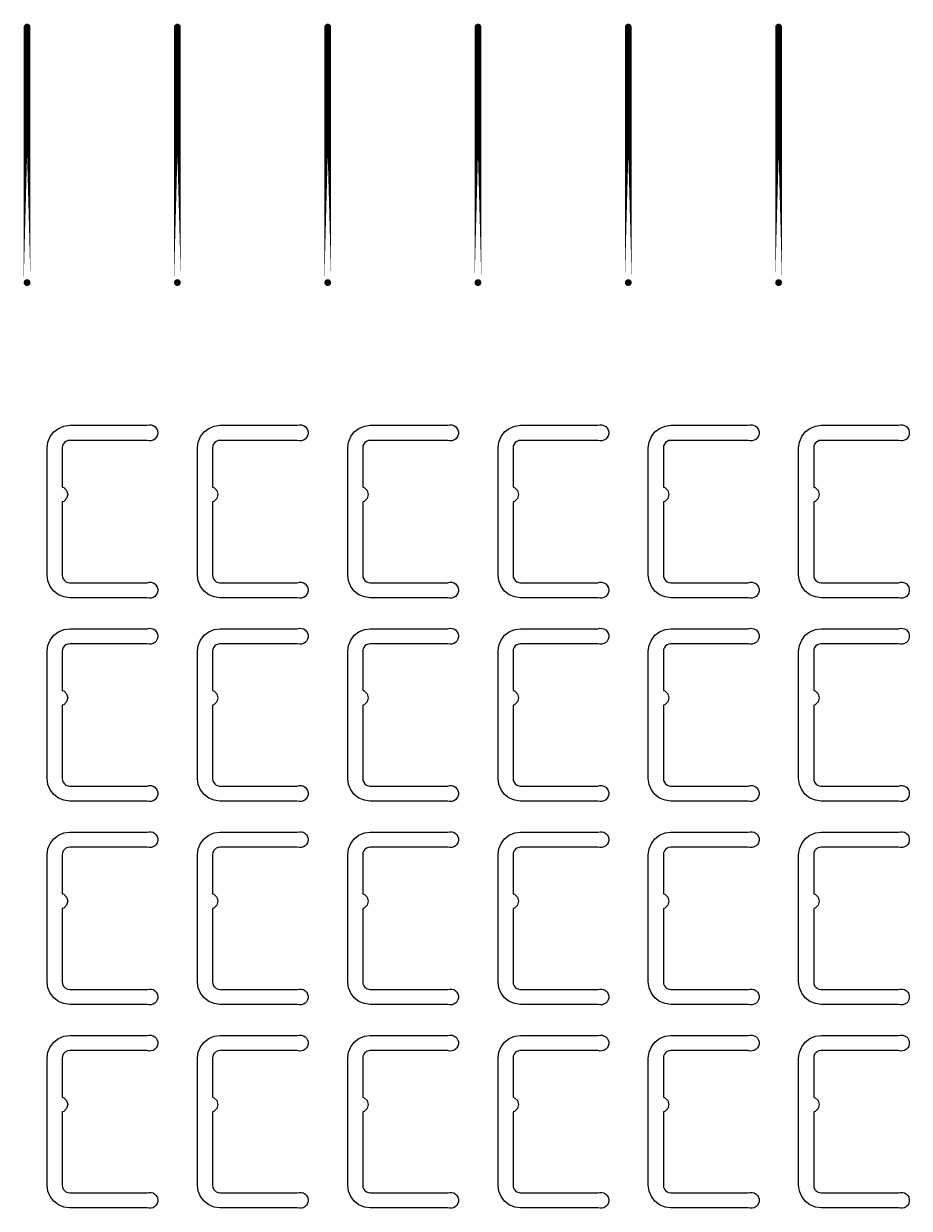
# Model space of a CAD drawing. Extents: x 11 to 212, y 11 to 212.
# Drawn here: x 121.75 to 132.15, y 161.53 to 175.44 of the extents above; entities that cross this region are included whole.
import ezdxf

# ---------------------------------------------------------------- set-up
doc = ezdxf.new("R2010")
doc.units = 0
doc.layers.get('0').update_dxf_attribs({"linetype": 'continuous'})
doc.layers.add('L4', color=7, linetype='continuous')

# ---------------------------------------------------------------- blocks, each defined once
blk = doc.blocks.new('cutlineendpoint')
at = {"const_width": 0.04}
blk.add_lwpolyline([(-0.02, 0, 1), (0.02, 0, 1)], format="xyb", close=True, dxfattribs=at)

msp = doc.modelspace()

# ---------------------------------------------------------------- linework, layer by layer
at = {"layer": 'L4', "const_width": 0.08}
for points in [[(121.788, 172.4), (121.788, 175.4)], [(123.553, 172.4), (123.553, 175.4)], [(125.318, 172.4), (125.318, 175.4)], [(127.082, 172.4), (127.082, 175.4)], [(128.847, 172.4), (128.847, 175.4)], [(130.612, 172.4), (130.612, 175.4)]]:
    msp.add_lwpolyline(points, close=True, dxfattribs=at)
at = {"layer": 'L4'}
for points in [[(123.197, 168.876), (123.22, 168.882), (123.244, 168.881), (123.267, 168.874), (123.288, 168.862), (123.305, 168.845), (123.317, 168.824), (123.323, 168.8), (123.323, 168.776), (123.317, 168.753), (123.305, 168.732), (123.288, 168.715), (123.267, 168.702), (123.244, 168.695), (123.22, 168.695), (123.197, 168.7), (122.288, 168.7), (122.22, 168.709), (122.156, 168.735), (122.101, 168.778), (122.059, 168.832), (122.033, 168.896), (122.024, 168.965), (122.024, 170.459), (122.033, 170.527), (122.059, 170.591), (122.101, 170.646), (122.156, 170.688), (122.22, 170.715), (122.288, 170.724), (123.197, 170.724), (123.22, 170.729), (123.244, 170.728), (123.267, 170.721), (123.288, 170.709), (123.305, 170.692), (123.317, 170.671), (123.323, 170.647), (123.323, 170.623), (123.317, 170.6), (123.305, 170.579), (123.288, 170.562), (123.267, 170.549), (123.244, 170.542), (123.22, 170.542), (123.197, 170.547), (122.288, 170.547), (122.265, 170.544), (122.244, 170.535), (122.226, 170.521), (122.212, 170.503), (122.203, 170.482), (122.2, 170.459), (122.2, 169.998), (122.218, 169.993), (122.252, 169.959), (122.265, 169.912), (122.252, 169.865), (122.218, 169.83), (122.2, 169.826), (122.2, 168.965), (122.203, 168.942), (122.212, 168.921), (122.226, 168.902), (122.244, 168.888), (122.265, 168.879), (122.288, 168.876)], [(124.961, 168.876), (124.985, 168.882), (125.009, 168.881), (125.032, 168.874), (125.053, 168.862), (125.069, 168.845), (125.081, 168.824), (125.087, 168.8), (125.087, 168.776), (125.081, 168.753), (125.069, 168.732), (125.053, 168.715), (125.032, 168.702), (125.009, 168.695), (124.985, 168.695), (124.961, 168.7), (124.053, 168.7), (123.984, 168.709), (123.921, 168.735), (123.866, 168.778), (123.824, 168.832), (123.797, 168.896), (123.788, 168.965), (123.788, 170.459), (123.797, 170.527), (123.824, 170.591), (123.866, 170.646), (123.921, 170.688), (123.984, 170.715), (124.053, 170.724), (124.961, 170.724), (124.985, 170.729), (125.009, 170.728), (125.032, 170.721), (125.053, 170.709), (125.069, 170.692), (125.081, 170.671), (125.087, 170.647), (125.087, 170.623), (125.081, 170.6), (125.069, 170.579), (125.053, 170.562), (125.032, 170.549), (125.009, 170.542), (124.985, 170.542), (124.961, 170.547), (124.053, 170.547), (124.03, 170.544), (124.009, 170.535), (123.991, 170.521), (123.977, 170.503), (123.968, 170.482), (123.965, 170.459), (123.965, 169.998), (123.982, 169.993), (124.017, 169.959), (124.029, 169.912), (124.017, 169.865), (123.982, 169.83), (123.965, 169.826), (123.965, 168.965), (123.968, 168.942), (123.977, 168.921), (123.991, 168.902), (124.009, 168.888), (124.03, 168.879), (124.053, 168.876)], [(126.726, 168.876), (126.75, 168.882), (126.774, 168.881), (126.797, 168.874), (126.817, 168.862), (126.834, 168.845), (126.846, 168.824), (126.852, 168.8), (126.852, 168.776), (126.846, 168.753), (126.834, 168.732), (126.817, 168.715), (126.797, 168.702), (126.774, 168.695), (126.75, 168.695), (126.726, 168.7), (125.818, 168.7), (125.749, 168.709), (125.685, 168.735), (125.63, 168.778), (125.588, 168.832), (125.562, 168.896), (125.553, 168.965), (125.553, 170.459), (125.562, 170.527), (125.588, 170.591), (125.63, 170.646), (125.685, 170.688), (125.749, 170.715), (125.818, 170.724), (126.726, 170.724), (126.75, 170.729), (126.774, 170.728), (126.797, 170.721), (126.817, 170.709), (126.834, 170.692), (126.846, 170.671), (126.852, 170.647), (126.852, 170.623), (126.846, 170.6), (126.834, 170.579), (126.817, 170.562), (126.797, 170.549), (126.774, 170.542), (126.75, 170.542), (126.726, 170.547), (125.818, 170.547), (125.795, 170.544), (125.774, 170.535), (125.755, 170.521), (125.741, 170.503), (125.732, 170.482), (125.729, 170.459), (125.729, 169.998), (125.747, 169.993), (125.782, 169.959), (125.794, 169.912), (125.782, 169.865), (125.747, 169.83), (125.729, 169.826), (125.729, 168.965), (125.732, 168.942), (125.741, 168.921), (125.755, 168.902), (125.774, 168.888), (125.795, 168.879), (125.818, 168.876)], [(128.491, 168.876), (128.514, 168.882), (128.538, 168.881), (128.561, 168.874), (128.582, 168.862), (128.599, 168.845), (128.611, 168.824), (128.617, 168.8), (128.617, 168.776), (128.611, 168.753), (128.599, 168.732), (128.582, 168.715), (128.561, 168.702), (128.538, 168.695), (128.514, 168.695), (128.491, 168.7), (127.582, 168.7), (127.514, 168.709), (127.45, 168.735), (127.395, 168.778), (127.353, 168.832), (127.327, 168.896), (127.318, 168.965), (127.318, 170.459), (127.327, 170.527), (127.353, 170.591), (127.395, 170.646), (127.45, 170.688), (127.514, 170.715), (127.582, 170.724), (128.491, 170.724), (128.514, 170.729), (128.538, 170.728), (128.561, 170.721), (128.582, 170.709), (128.599, 170.692), (128.611, 170.671), (128.617, 170.647), (128.617, 170.623), (128.611, 170.6), (128.599, 170.579), (128.582, 170.562), (128.561, 170.549), (128.538, 170.542), (128.514, 170.542), (128.491, 170.547), (127.582, 170.547), (127.56, 170.544), (127.538, 170.535), (127.52, 170.521), (127.506, 170.503), (127.497, 170.482), (127.494, 170.459), (127.494, 169.998), (127.512, 169.993), (127.546, 169.959), (127.559, 169.912), (127.546, 169.865), (127.512, 169.83), (127.494, 169.826), (127.494, 168.965), (127.497, 168.942), (127.506, 168.921), (127.52, 168.902), (127.538, 168.888), (127.56, 168.879), (127.582, 168.876)], [(130.255, 168.876), (130.279, 168.882), (130.303, 168.881), (130.326, 168.874), (130.347, 168.862), (130.364, 168.845), (130.375, 168.824), (130.382, 168.8), (130.382, 168.776), (130.375, 168.753), (130.364, 168.732), (130.347, 168.715), (130.326, 168.702), (130.303, 168.695), (130.279, 168.695), (130.255, 168.7), (129.347, 168.7), (129.279, 168.709), (129.215, 168.735), (129.16, 168.778), (129.118, 168.832), (129.091, 168.896), (129.082, 168.965), (129.082, 170.459), (129.091, 170.527), (129.118, 170.591), (129.16, 170.646), (129.215, 170.688), (129.279, 170.715), (129.347, 170.724), (130.255, 170.724), (130.279, 170.729), (130.303, 170.728), (130.326, 170.721), (130.347, 170.709), (130.364, 170.692), (130.375, 170.671), (130.382, 170.647), (130.382, 170.623), (130.375, 170.6), (130.364, 170.579), (130.347, 170.562), (130.326, 170.549), (130.303, 170.542), (130.279, 170.542), (130.255, 170.547), (129.347, 170.547), (129.324, 170.544), (129.303, 170.535), (129.285, 170.521), (129.271, 170.503), (129.262, 170.482), (129.259, 170.459), (129.259, 169.998), (129.276, 169.993), (129.311, 169.959), (129.324, 169.912), (129.311, 169.865), (129.276, 169.83), (129.259, 169.826), (129.259, 168.965), (129.262, 168.942), (129.271, 168.921), (129.285, 168.902), (129.303, 168.888), (129.324, 168.879), (129.347, 168.876)], [(132.02, 168.876), (132.044, 168.882), (132.068, 168.881), (132.091, 168.874), (132.112, 168.862), (132.128, 168.845), (132.14, 168.824), (132.146, 168.8), (132.146, 168.776), (132.14, 168.753), (132.128, 168.732), (132.112, 168.715), (132.091, 168.702), (132.068, 168.695), (132.044, 168.695), (132.02, 168.7), (131.112, 168.7), (131.043, 168.709), (130.979, 168.735), (130.925, 168.778), (130.883, 168.832), (130.856, 168.896), (130.847, 168.965), (130.847, 170.459), (130.856, 170.527), (130.883, 170.591), (130.925, 170.646), (130.979, 170.688), (131.043, 170.715), (131.112, 170.724), (132.02, 170.724), (132.044, 170.729), (132.068, 170.728), (132.091, 170.721), (132.112, 170.709), (132.128, 170.692), (132.14, 170.671), (132.146, 170.647), (132.146, 170.623), (132.14, 170.6), (132.128, 170.579), (132.112, 170.562), (132.091, 170.549), (132.068, 170.542), (132.044, 170.542), (132.02, 170.547), (131.112, 170.547), (131.089, 170.544), (131.068, 170.535), (131.049, 170.521), (131.035, 170.503), (131.027, 170.482), (131.024, 170.459), (131.024, 169.998), (131.041, 169.993), (131.076, 169.959), (131.088, 169.912), (131.076, 169.865), (131.041, 169.83), (131.024, 169.826), (131.024, 168.965), (131.027, 168.942), (131.035, 168.921), (131.049, 168.902), (131.068, 168.888), (131.089, 168.879), (131.112, 168.876)], [(123.197, 166.488), (123.22, 166.494), (123.244, 166.493), (123.267, 166.486), (123.288, 166.474), (123.305, 166.456), (123.317, 166.435), (123.323, 166.412), (123.323, 166.388), (123.317, 166.365), (123.305, 166.344), (123.288, 166.326), (123.267, 166.314), (123.244, 166.307), (123.22, 166.306), (123.197, 166.312), (122.288, 166.312), (122.22, 166.321), (122.156, 166.347), (122.101, 166.389), (122.059, 166.444), (122.033, 166.508), (122.024, 166.576), (122.024, 168.071), (122.033, 168.139), (122.059, 168.203), (122.101, 168.258), (122.156, 168.3), (122.22, 168.326), (122.288, 168.335), (123.197, 168.335), (123.22, 168.341), (123.244, 168.34), (123.267, 168.333), (123.288, 168.321), (123.305, 168.303), (123.317, 168.282), (123.323, 168.259), (123.323, 168.235), (123.317, 168.212), (123.305, 168.191), (123.288, 168.173), (123.267, 168.161), (123.244, 168.154), (123.22, 168.153), (123.197, 168.159), (122.288, 168.159), (122.265, 168.156), (122.244, 168.147), (122.226, 168.133), (122.212, 168.115), (122.203, 168.093), (122.2, 168.071), (122.2, 167.61), (122.218, 167.605), (122.252, 167.571), (122.265, 167.524), (122.252, 167.476), (122.218, 167.442), (122.2, 167.437), (122.2, 166.576), (122.203, 166.554), (122.212, 166.532), (122.226, 166.514), (122.244, 166.5), (122.265, 166.491), (122.288, 166.488)], [(124.961, 166.488), (124.985, 166.494), (125.009, 166.493), (125.032, 166.486), (125.053, 166.474), (125.069, 166.456), (125.081, 166.435), (125.087, 166.412), (125.087, 166.388), (125.081, 166.365), (125.069, 166.344), (125.053, 166.326), (125.032, 166.314), (125.009, 166.307), (124.985, 166.306), (124.961, 166.312), (124.053, 166.312), (123.984, 166.321), (123.921, 166.347), (123.866, 166.389), (123.824, 166.444), (123.797, 166.508), (123.788, 166.576), (123.788, 168.071), (123.797, 168.139), (123.824, 168.203), (123.866, 168.258), (123.921, 168.3), (123.984, 168.326), (124.053, 168.335), (124.961, 168.335), (124.985, 168.341), (125.009, 168.34), (125.032, 168.333), (125.053, 168.321), (125.069, 168.303), (125.081, 168.282), (125.087, 168.259), (125.087, 168.235), (125.081, 168.212), (125.069, 168.191), (125.053, 168.173), (125.032, 168.161), (125.009, 168.154), (124.985, 168.153), (124.961, 168.159), (124.053, 168.159), (124.03, 168.156), (124.009, 168.147), (123.991, 168.133), (123.977, 168.115), (123.968, 168.093), (123.965, 168.071), (123.965, 167.61), (123.982, 167.605), (124.017, 167.571), (124.029, 167.524), (124.017, 167.476), (123.982, 167.442), (123.965, 167.437), (123.965, 166.576), (123.968, 166.554), (123.977, 166.532), (123.991, 166.514), (124.009, 166.5), (124.03, 166.491), (124.053, 166.488)], [(126.726, 166.488), (126.75, 166.494), (126.774, 166.493), (126.797, 166.486), (126.817, 166.474), (126.834, 166.456), (126.846, 166.435), (126.852, 166.412), (126.852, 166.388), (126.846, 166.365), (126.834, 166.344), (126.817, 166.326), (126.797, 166.314), (126.774, 166.307), (126.75, 166.306), (126.726, 166.312), (125.818, 166.312), (125.749, 166.321), (125.685, 166.347), (125.63, 166.389), (125.588, 166.444), (125.562, 166.508), (125.553, 166.576), (125.553, 168.071), (125.562, 168.139), (125.588, 168.203), (125.63, 168.258), (125.685, 168.3), (125.749, 168.326), (125.818, 168.335), (126.726, 168.335), (126.75, 168.341), (126.774, 168.34), (126.797, 168.333), (126.817, 168.321), (126.834, 168.303), (126.846, 168.282), (126.852, 168.259), (126.852, 168.235), (126.846, 168.212), (126.834, 168.191), (126.817, 168.173), (126.797, 168.161), (126.774, 168.154), (126.75, 168.153), (126.726, 168.159), (125.818, 168.159), (125.795, 168.156), (125.774, 168.147), (125.755, 168.133), (125.741, 168.115), (125.732, 168.093), (125.729, 168.071), (125.729, 167.61), (125.747, 167.605), (125.782, 167.571), (125.794, 167.524), (125.782, 167.476), (125.747, 167.442), (125.729, 167.437), (125.729, 166.576), (125.732, 166.554), (125.741, 166.532), (125.755, 166.514), (125.774, 166.5), (125.795, 166.491), (125.818, 166.488)], [(128.491, 166.488), (128.514, 166.494), (128.538, 166.493), (128.561, 166.486), (128.582, 166.474), (128.599, 166.456), (128.611, 166.435), (128.617, 166.412), (128.617, 166.388), (128.611, 166.365), (128.599, 166.344), (128.582, 166.326), (128.561, 166.314), (128.538, 166.307), (128.514, 166.306), (128.491, 166.312), (127.582, 166.312), (127.514, 166.321), (127.45, 166.347), (127.395, 166.389), (127.353, 166.444), (127.327, 166.508), (127.318, 166.576), (127.318, 168.071), (127.327, 168.139), (127.353, 168.203), (127.395, 168.258), (127.45, 168.3), (127.514, 168.326), (127.582, 168.335), (128.491, 168.335), (128.514, 168.341), (128.538, 168.34), (128.561, 168.333), (128.582, 168.321), (128.599, 168.303), (128.611, 168.282), (128.617, 168.259), (128.617, 168.235), (128.611, 168.212), (128.599, 168.191), (128.582, 168.173), (128.561, 168.161), (128.538, 168.154), (128.514, 168.153), (128.491, 168.159), (127.582, 168.159), (127.56, 168.156), (127.538, 168.147), (127.52, 168.133), (127.506, 168.115), (127.497, 168.093), (127.494, 168.071), (127.494, 167.61), (127.512, 167.605), (127.546, 167.571), (127.559, 167.524), (127.546, 167.476), (127.512, 167.442), (127.494, 167.437), (127.494, 166.576), (127.497, 166.554), (127.506, 166.532), (127.52, 166.514), (127.538, 166.5), (127.56, 166.491), (127.582, 166.488)], [(130.255, 166.488), (130.279, 166.494), (130.303, 166.493), (130.326, 166.486), (130.347, 166.474), (130.364, 166.456), (130.375, 166.435), (130.382, 166.412), (130.382, 166.388), (130.375, 166.365), (130.364, 166.344), (130.347, 166.326), (130.326, 166.314), (130.303, 166.307), (130.279, 166.306), (130.255, 166.312), (129.347, 166.312), (129.279, 166.321), (129.215, 166.347), (129.16, 166.389), (129.118, 166.444), (129.091, 166.508), (129.082, 166.576), (129.082, 168.071), (129.091, 168.139), (129.118, 168.203), (129.16, 168.258), (129.215, 168.3), (129.279, 168.326), (129.347, 168.335), (130.255, 168.335), (130.279, 168.341), (130.303, 168.34), (130.326, 168.333), (130.347, 168.321), (130.364, 168.303), (130.375, 168.282), (130.382, 168.259), (130.382, 168.235), (130.375, 168.212), (130.364, 168.191), (130.347, 168.173), (130.326, 168.161), (130.303, 168.154), (130.279, 168.153), (130.255, 168.159), (129.347, 168.159), (129.324, 168.156), (129.303, 168.147), (129.285, 168.133), (129.271, 168.115), (129.262, 168.093), (129.259, 168.071), (129.259, 167.61), (129.276, 167.605), (129.311, 167.571), (129.324, 167.524), (129.311, 167.476), (129.276, 167.442), (129.259, 167.437), (129.259, 166.576), (129.262, 166.554), (129.271, 166.532), (129.285, 166.514), (129.303, 166.5), (129.324, 166.491), (129.347, 166.488)], [(132.02, 166.488), (132.044, 166.494), (132.068, 166.493), (132.091, 166.486), (132.112, 166.474), (132.128, 166.456), (132.14, 166.435), (132.146, 166.412), (132.146, 166.388), (132.14, 166.365), (132.128, 166.344), (132.112, 166.326), (132.091, 166.314), (132.068, 166.307), (132.044, 166.306), (132.02, 166.312), (131.112, 166.312), (131.043, 166.321), (130.979, 166.347), (130.925, 166.389), (130.883, 166.444), (130.856, 166.508), (130.847, 166.576), (130.847, 168.071), (130.856, 168.139), (130.883, 168.203), (130.925, 168.258), (130.979, 168.3), (131.043, 168.326), (131.112, 168.335), (132.02, 168.335), (132.044, 168.341), (132.068, 168.34), (132.091, 168.333), (132.112, 168.321), (132.128, 168.303), (132.14, 168.282), (132.146, 168.259), (132.146, 168.235), (132.14, 168.212), (132.128, 168.191), (132.112, 168.173), (132.091, 168.161), (132.068, 168.154), (132.044, 168.153), (132.02, 168.159), (131.112, 168.159), (131.089, 168.156), (131.068, 168.147), (131.049, 168.133), (131.035, 168.115), (131.027, 168.093), (131.024, 168.071), (131.024, 167.61), (131.041, 167.605), (131.076, 167.571), (131.088, 167.524), (131.076, 167.476), (131.041, 167.442), (131.024, 167.437), (131.024, 166.576), (131.027, 166.554), (131.035, 166.532), (131.049, 166.514), (131.068, 166.5), (131.089, 166.491), (131.112, 166.488)], [(123.197, 164.1), (123.22, 164.105), (123.244, 164.105), (123.267, 164.098), (123.288, 164.085), (123.305, 164.068), (123.317, 164.047), (123.323, 164.024), (123.323, 164), (123.317, 163.976), (123.305, 163.955), (123.288, 163.938), (123.267, 163.926), (123.244, 163.919), (123.22, 163.918), (123.197, 163.924), (122.288, 163.924), (122.22, 163.933), (122.156, 163.959), (122.101, 164.001), (122.059, 164.056), (122.033, 164.12), (122.024, 164.188), (122.024, 165.682), (122.033, 165.751), (122.059, 165.815), (122.101, 165.87), (122.156, 165.912), (122.22, 165.938), (122.288, 165.947), (123.197, 165.947), (123.22, 165.952), (123.244, 165.952), (123.267, 165.945), (123.288, 165.932), (123.305, 165.915), (123.317, 165.894), (123.323, 165.871), (123.323, 165.847), (123.317, 165.823), (123.305, 165.802), (123.288, 165.785), (123.267, 165.773), (123.244, 165.766), (123.22, 165.765), (123.197, 165.771), (122.288, 165.771), (122.265, 165.768), (122.244, 165.759), (122.226, 165.745), (122.212, 165.726), (122.203, 165.705), (122.2, 165.682), (122.2, 165.222), (122.218, 165.217), (122.252, 165.182), (122.265, 165.135), (122.252, 165.088), (122.218, 165.054), (122.2, 165.049), (122.2, 164.188), (122.203, 164.165), (122.212, 164.144), (122.226, 164.126), (122.244, 164.112), (122.265, 164.103), (122.288, 164.1)], [(124.961, 164.1), (124.985, 164.105), (125.009, 164.105), (125.032, 164.098), (125.053, 164.085), (125.069, 164.068), (125.081, 164.047), (125.087, 164.024), (125.087, 164), (125.081, 163.976), (125.069, 163.955), (125.053, 163.938), (125.032, 163.926), (125.009, 163.919), (124.985, 163.918), (124.961, 163.924), (124.053, 163.924), (123.984, 163.933), (123.921, 163.959), (123.866, 164.001), (123.824, 164.056), (123.797, 164.12), (123.788, 164.188), (123.788, 165.682), (123.797, 165.751), (123.824, 165.815), (123.866, 165.87), (123.921, 165.912), (123.984, 165.938), (124.053, 165.947), (124.961, 165.947), (124.985, 165.952), (125.009, 165.952), (125.032, 165.945), (125.053, 165.932), (125.069, 165.915), (125.081, 165.894), (125.087, 165.871), (125.087, 165.847), (125.081, 165.823), (125.069, 165.802), (125.053, 165.785), (125.032, 165.773), (125.009, 165.766), (124.985, 165.765), (124.961, 165.771), (124.053, 165.771), (124.03, 165.768), (124.009, 165.759), (123.991, 165.745), (123.977, 165.726), (123.968, 165.705), (123.965, 165.682), (123.965, 165.222), (123.982, 165.217), (124.017, 165.182), (124.029, 165.135), (124.017, 165.088), (123.982, 165.054), (123.965, 165.049), (123.965, 164.188), (123.968, 164.165), (123.977, 164.144), (123.991, 164.126), (124.009, 164.112), (124.03, 164.103), (124.053, 164.1)], [(126.726, 164.1), (126.75, 164.105), (126.774, 164.105), (126.797, 164.098), (126.817, 164.085), (126.834, 164.068), (126.846, 164.047), (126.852, 164.024), (126.852, 164), (126.846, 163.976), (126.834, 163.955), (126.817, 163.938), (126.797, 163.926), (126.774, 163.919), (126.75, 163.918), (126.726, 163.924), (125.818, 163.924), (125.749, 163.933), (125.685, 163.959), (125.63, 164.001), (125.588, 164.056), (125.562, 164.12), (125.553, 164.188), (125.553, 165.682), (125.562, 165.751), (125.588, 165.815), (125.63, 165.87), (125.685, 165.912), (125.749, 165.938), (125.818, 165.947), (126.726, 165.947), (126.75, 165.952), (126.774, 165.952), (126.797, 165.945), (126.817, 165.932), (126.834, 165.915), (126.846, 165.894), (126.852, 165.871), (126.852, 165.847), (126.846, 165.823), (126.834, 165.802), (126.817, 165.785), (126.797, 165.773), (126.774, 165.766), (126.75, 165.765), (126.726, 165.771), (125.818, 165.771), (125.795, 165.768), (125.774, 165.759), (125.755, 165.745), (125.741, 165.726), (125.732, 165.705), (125.729, 165.682), (125.729, 165.222), (125.747, 165.217), (125.782, 165.182), (125.794, 165.135), (125.782, 165.088), (125.747, 165.054), (125.729, 165.049), (125.729, 164.188), (125.732, 164.165), (125.741, 164.144), (125.755, 164.126), (125.774, 164.112), (125.795, 164.103), (125.818, 164.1)], [(128.491, 164.1), (128.514, 164.105), (128.538, 164.105), (128.561, 164.098), (128.582, 164.085), (128.599, 164.068), (128.611, 164.047), (128.617, 164.024), (128.617, 164), (128.611, 163.976), (128.599, 163.955), (128.582, 163.938), (128.561, 163.926), (128.538, 163.919), (128.514, 163.918), (128.491, 163.924), (127.582, 163.924), (127.514, 163.933), (127.45, 163.959), (127.395, 164.001), (127.353, 164.056), (127.327, 164.12), (127.318, 164.188), (127.318, 165.682), (127.327, 165.751), (127.353, 165.815), (127.395, 165.87), (127.45, 165.912), (127.514, 165.938), (127.582, 165.947), (128.491, 165.947), (128.514, 165.952), (128.538, 165.952), (128.561, 165.945), (128.582, 165.932), (128.599, 165.915), (128.611, 165.894), (128.617, 165.871), (128.617, 165.847), (128.611, 165.823), (128.599, 165.802), (128.582, 165.785), (128.561, 165.773), (128.538, 165.766), (128.514, 165.765), (128.491, 165.771), (127.582, 165.771), (127.56, 165.768), (127.538, 165.759), (127.52, 165.745), (127.506, 165.726), (127.497, 165.705), (127.494, 165.682), (127.494, 165.222), (127.512, 165.217), (127.546, 165.182), (127.559, 165.135), (127.546, 165.088), (127.512, 165.054), (127.494, 165.049), (127.494, 164.188), (127.497, 164.165), (127.506, 164.144), (127.52, 164.126), (127.538, 164.112), (127.56, 164.103), (127.582, 164.1)], [(130.255, 164.1), (130.279, 164.105), (130.303, 164.105), (130.326, 164.098), (130.347, 164.085), (130.364, 164.068), (130.375, 164.047), (130.382, 164.024), (130.382, 164), (130.375, 163.976), (130.364, 163.955), (130.347, 163.938), (130.326, 163.926), (130.303, 163.919), (130.279, 163.918), (130.255, 163.924), (129.347, 163.924), (129.279, 163.933), (129.215, 163.959), (129.16, 164.001), (129.118, 164.056), (129.091, 164.12), (129.082, 164.188), (129.082, 165.682), (129.091, 165.751), (129.118, 165.815), (129.16, 165.87), (129.215, 165.912), (129.279, 165.938), (129.347, 165.947), (130.255, 165.947), (130.279, 165.952), (130.303, 165.952), (130.326, 165.945), (130.347, 165.932), (130.364, 165.915), (130.375, 165.894), (130.382, 165.871), (130.382, 165.847), (130.375, 165.823), (130.364, 165.802), (130.347, 165.785), (130.326, 165.773), (130.303, 165.766), (130.279, 165.765), (130.255, 165.771), (129.347, 165.771), (129.324, 165.768), (129.303, 165.759), (129.285, 165.745), (129.271, 165.726), (129.262, 165.705), (129.259, 165.682), (129.259, 165.222), (129.276, 165.217), (129.311, 165.182), (129.324, 165.135), (129.311, 165.088), (129.276, 165.054), (129.259, 165.049), (129.259, 164.188), (129.262, 164.165), (129.271, 164.144), (129.285, 164.126), (129.303, 164.112), (129.324, 164.103), (129.347, 164.1)], [(132.02, 164.1), (132.044, 164.105), (132.068, 164.105), (132.091, 164.098), (132.112, 164.085), (132.128, 164.068), (132.14, 164.047), (132.146, 164.024), (132.146, 164), (132.14, 163.976), (132.128, 163.955), (132.112, 163.938), (132.091, 163.926), (132.068, 163.919), (132.044, 163.918), (132.02, 163.924), (131.112, 163.924), (131.043, 163.933), (130.979, 163.959), (130.925, 164.001), (130.883, 164.056), (130.856, 164.12), (130.847, 164.188), (130.847, 165.682), (130.856, 165.751), (130.883, 165.815), (130.925, 165.87), (130.979, 165.912), (131.043, 165.938), (131.112, 165.947), (132.02, 165.947), (132.044, 165.952), (132.068, 165.952), (132.091, 165.945), (132.112, 165.932), (132.128, 165.915), (132.14, 165.894), (132.146, 165.871), (132.146, 165.847), (132.14, 165.823), (132.128, 165.802), (132.112, 165.785), (132.091, 165.773), (132.068, 165.766), (132.044, 165.765), (132.02, 165.771), (131.112, 165.771), (131.089, 165.768), (131.068, 165.759), (131.049, 165.745), (131.035, 165.726), (131.027, 165.705), (131.024, 165.682), (131.024, 165.222), (131.041, 165.217), (131.076, 165.182), (131.088, 165.135), (131.076, 165.088), (131.041, 165.054), (131.024, 165.049), (131.024, 164.188), (131.027, 164.165), (131.035, 164.144), (131.049, 164.126), (131.068, 164.112), (131.089, 164.103), (131.112, 164.1)], [(123.197, 161.712), (123.22, 161.717), (123.244, 161.716), (123.267, 161.71), (123.288, 161.697), (123.305, 161.68), (123.317, 161.659), (123.323, 161.636), (123.323, 161.611), (123.317, 161.588), (123.305, 161.567), (123.288, 161.55), (123.267, 161.537), (123.244, 161.531), (123.22, 161.53), (123.197, 161.535), (122.288, 161.535), (122.22, 161.544), (122.156, 161.571), (122.101, 161.613), (122.059, 161.668), (122.033, 161.731), (122.024, 161.8), (122.024, 163.294), (122.033, 163.363), (122.059, 163.426), (122.101, 163.481), (122.156, 163.523), (122.22, 163.55), (122.288, 163.559), (123.197, 163.559), (123.22, 163.564), (123.244, 163.564), (123.267, 163.557), (123.288, 163.544), (123.305, 163.527), (123.317, 163.506), (123.323, 163.483), (123.323, 163.459), (123.317, 163.435), (123.305, 163.414), (123.288, 163.397), (123.267, 163.384), (123.244, 163.378), (123.22, 163.377), (123.197, 163.382), (122.288, 163.382), (122.265, 163.379), (122.244, 163.371), (122.226, 163.357), (122.212, 163.338), (122.203, 163.317), (122.2, 163.294), (122.2, 162.833), (122.218, 162.829), (122.252, 162.794), (122.265, 162.747), (122.252, 162.7), (122.218, 162.666), (122.2, 162.661), (122.2, 161.8), (122.203, 161.777), (122.212, 161.756), (122.226, 161.738), (122.244, 161.724), (122.265, 161.715), (122.288, 161.712)], [(124.961, 161.712), (124.985, 161.717), (125.009, 161.716), (125.032, 161.71), (125.053, 161.697), (125.069, 161.68), (125.081, 161.659), (125.087, 161.636), (125.087, 161.611), (125.081, 161.588), (125.069, 161.567), (125.053, 161.55), (125.032, 161.537), (125.009, 161.531), (124.985, 161.53), (124.961, 161.535), (124.053, 161.535), (123.984, 161.544), (123.921, 161.571), (123.866, 161.613), (123.824, 161.668), (123.797, 161.731), (123.788, 161.8), (123.788, 163.294), (123.797, 163.363), (123.824, 163.426), (123.866, 163.481), (123.921, 163.523), (123.984, 163.55), (124.053, 163.559), (124.961, 163.559), (124.985, 163.564), (125.009, 163.564), (125.032, 163.557), (125.053, 163.544), (125.069, 163.527), (125.081, 163.506), (125.087, 163.483), (125.087, 163.459), (125.081, 163.435), (125.069, 163.414), (125.053, 163.397), (125.032, 163.384), (125.009, 163.378), (124.985, 163.377), (124.961, 163.382), (124.053, 163.382), (124.03, 163.379), (124.009, 163.371), (123.991, 163.357), (123.977, 163.338), (123.968, 163.317), (123.965, 163.294), (123.965, 162.833), (123.982, 162.829), (124.017, 162.794), (124.029, 162.747), (124.017, 162.7), (123.982, 162.666), (123.965, 162.661), (123.965, 161.8), (123.968, 161.777), (123.977, 161.756), (123.991, 161.738), (124.009, 161.724), (124.03, 161.715), (124.053, 161.712)], [(126.726, 161.712), (126.75, 161.717), (126.774, 161.716), (126.797, 161.71), (126.817, 161.697), (126.834, 161.68), (126.846, 161.659), (126.852, 161.636), (126.852, 161.611), (126.846, 161.588), (126.834, 161.567), (126.817, 161.55), (126.797, 161.537), (126.774, 161.531), (126.75, 161.53), (126.726, 161.535), (125.818, 161.535), (125.749, 161.544), (125.685, 161.571), (125.63, 161.613), (125.588, 161.668), (125.562, 161.731), (125.553, 161.8), (125.553, 163.294), (125.562, 163.363), (125.588, 163.426), (125.63, 163.481), (125.685, 163.523), (125.749, 163.55), (125.818, 163.559), (126.726, 163.559), (126.75, 163.564), (126.774, 163.564), (126.797, 163.557), (126.817, 163.544), (126.834, 163.527), (126.846, 163.506), (126.852, 163.483), (126.852, 163.459), (126.846, 163.435), (126.834, 163.414), (126.817, 163.397), (126.797, 163.384), (126.774, 163.378), (126.75, 163.377), (126.726, 163.382), (125.818, 163.382), (125.795, 163.379), (125.774, 163.371), (125.755, 163.357), (125.741, 163.338), (125.732, 163.317), (125.729, 163.294), (125.729, 162.833), (125.747, 162.829), (125.782, 162.794), (125.794, 162.747), (125.782, 162.7), (125.747, 162.666), (125.729, 162.661), (125.729, 161.8), (125.732, 161.777), (125.741, 161.756), (125.755, 161.738), (125.774, 161.724), (125.795, 161.715), (125.818, 161.712)], [(128.491, 161.712), (128.514, 161.717), (128.538, 161.716), (128.561, 161.71), (128.582, 161.697), (128.599, 161.68), (128.611, 161.659), (128.617, 161.636), (128.617, 161.611), (128.611, 161.588), (128.599, 161.567), (128.582, 161.55), (128.561, 161.537), (128.538, 161.531), (128.514, 161.53), (128.491, 161.535), (127.582, 161.535), (127.514, 161.544), (127.45, 161.571), (127.395, 161.613), (127.353, 161.668), (127.327, 161.731), (127.318, 161.8), (127.318, 163.294), (127.327, 163.363), (127.353, 163.426), (127.395, 163.481), (127.45, 163.523), (127.514, 163.55), (127.582, 163.559), (128.491, 163.559), (128.514, 163.564), (128.538, 163.564), (128.561, 163.557), (128.582, 163.544), (128.599, 163.527), (128.611, 163.506), (128.617, 163.483), (128.617, 163.459), (128.611, 163.435), (128.599, 163.414), (128.582, 163.397), (128.561, 163.384), (128.538, 163.378), (128.514, 163.377), (128.491, 163.382), (127.582, 163.382), (127.56, 163.379), (127.538, 163.371), (127.52, 163.357), (127.506, 163.338), (127.497, 163.317), (127.494, 163.294), (127.494, 162.833), (127.512, 162.829), (127.546, 162.794), (127.559, 162.747), (127.546, 162.7), (127.512, 162.666), (127.494, 162.661), (127.494, 161.8), (127.497, 161.777), (127.506, 161.756), (127.52, 161.738), (127.538, 161.724), (127.56, 161.715), (127.582, 161.712)], [(130.255, 161.712), (130.279, 161.717), (130.303, 161.716), (130.326, 161.71), (130.347, 161.697), (130.364, 161.68), (130.375, 161.659), (130.382, 161.636), (130.382, 161.611), (130.375, 161.588), (130.364, 161.567), (130.347, 161.55), (130.326, 161.537), (130.303, 161.531), (130.279, 161.53), (130.255, 161.535), (129.347, 161.535), (129.279, 161.544), (129.215, 161.571), (129.16, 161.613), (129.118, 161.668), (129.091, 161.731), (129.082, 161.8), (129.082, 163.294), (129.091, 163.363), (129.118, 163.426), (129.16, 163.481), (129.215, 163.523), (129.279, 163.55), (129.347, 163.559), (130.255, 163.559), (130.279, 163.564), (130.303, 163.564), (130.326, 163.557), (130.347, 163.544), (130.364, 163.527), (130.375, 163.506), (130.382, 163.483), (130.382, 163.459), (130.375, 163.435), (130.364, 163.414), (130.347, 163.397), (130.326, 163.384), (130.303, 163.378), (130.279, 163.377), (130.255, 163.382), (129.347, 163.382), (129.324, 163.379), (129.303, 163.371), (129.285, 163.357), (129.271, 163.338), (129.262, 163.317), (129.259, 163.294), (129.259, 162.833), (129.276, 162.829), (129.311, 162.794), (129.324, 162.747), (129.311, 162.7), (129.276, 162.666), (129.259, 162.661), (129.259, 161.8), (129.262, 161.777), (129.271, 161.756), (129.285, 161.738), (129.303, 161.724), (129.324, 161.715), (129.347, 161.712)], [(132.02, 161.712), (132.044, 161.717), (132.068, 161.716), (132.091, 161.71), (132.112, 161.697), (132.128, 161.68), (132.14, 161.659), (132.146, 161.636), (132.146, 161.611), (132.14, 161.588), (132.128, 161.567), (132.112, 161.55), (132.091, 161.537), (132.068, 161.531), (132.044, 161.53), (132.02, 161.535), (131.112, 161.535), (131.043, 161.544), (130.979, 161.571), (130.925, 161.613), (130.883, 161.668), (130.856, 161.731), (130.847, 161.8), (130.847, 163.294), (130.856, 163.363), (130.883, 163.426), (130.925, 163.481), (130.979, 163.523), (131.043, 163.55), (131.112, 163.559), (132.02, 163.559), (132.044, 163.564), (132.068, 163.564), (132.091, 163.557), (132.112, 163.544), (132.128, 163.527), (132.14, 163.506), (132.146, 163.483), (132.146, 163.459), (132.14, 163.435), (132.128, 163.414), (132.112, 163.397), (132.091, 163.384), (132.068, 163.378), (132.044, 163.377), (132.02, 163.382), (131.112, 163.382), (131.089, 163.379), (131.068, 163.371), (131.049, 163.357), (131.035, 163.338), (131.027, 163.317), (131.024, 163.294), (131.024, 162.833), (131.041, 162.829), (131.076, 162.794), (131.088, 162.747), (131.076, 162.7), (131.041, 162.666), (131.024, 162.661), (131.024, 161.8), (131.027, 161.777), (131.035, 161.756), (131.049, 161.738), (131.068, 161.724), (131.089, 161.715), (131.112, 161.712)]]:
    msp.add_lwpolyline(points, close=True, dxfattribs=at)

# ---------------------------------------------------------------- block references
for p in [(121.788, 175.4), (123.553, 175.4), (125.318, 175.4), (127.082, 175.4), (128.847, 175.4), (130.612, 175.4), (121.788, 172.4), (123.553, 172.4), (125.318, 172.4), (127.082, 172.4), (128.847, 172.4), (130.612, 172.4)]:
    msp.add_blockref('cutlineendpoint', p, dxfattribs=at)

doc.saveas('drawing.dxf')
